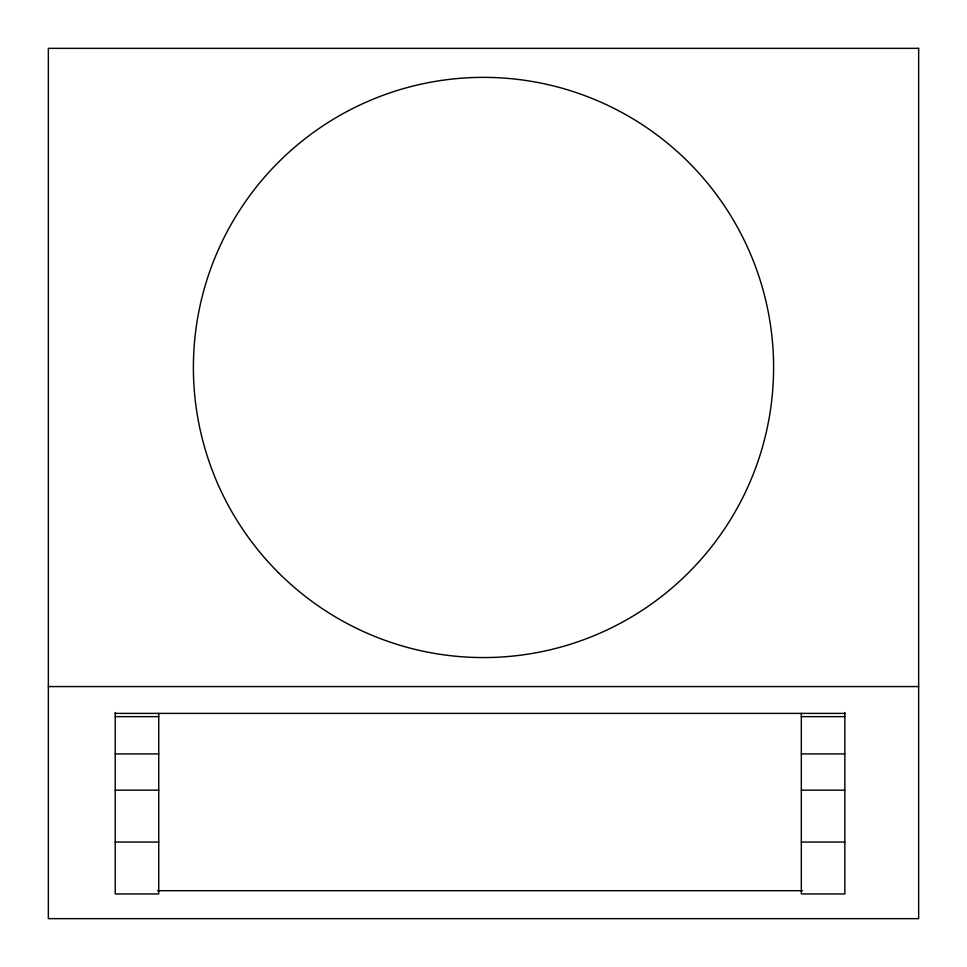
<?xml version="1.0" encoding="UTF-8"?>
<svg xmlns="http://www.w3.org/2000/svg" width="967" height="967" viewBox="0 0 967 967"><rect width="100%" height="100%" fill="white"/><g stroke="black" fill="none" stroke-linecap="round" stroke-linejoin="round"><path stroke-width="1.45" d="M48.35 686.57L918.65 686.57M115.23 713.392L844.844 713.392M115.23 716.644L158.745 716.644M801.329 716.644L844.844 716.644M115.23 753.934L158.745 753.934M801.329 753.934L844.844 753.934M115.23 790.16L158.745 790.16M801.329 790.16L844.844 790.16M115.23 842.052L158.745 842.052M801.329 842.052L844.844 842.052M157.524 890.704L802.55 890.704M844.844 712.474L844.844 893.943L801.329 893.943L801.329 713.392M158.745 713.392L158.745 893.943L115.23 893.943L115.23 712.474M918.65 48.35L48.35 48.35L48.35 918.65L918.65 918.65L918.65 48.35M278.363 572.597A290.1 290.1 0 0 0 763.712 442.548A290.1 290.1 0 0 0 408.412 87.248A290.1 290.1 0 0 0 278.363 572.597"/></g></svg>
